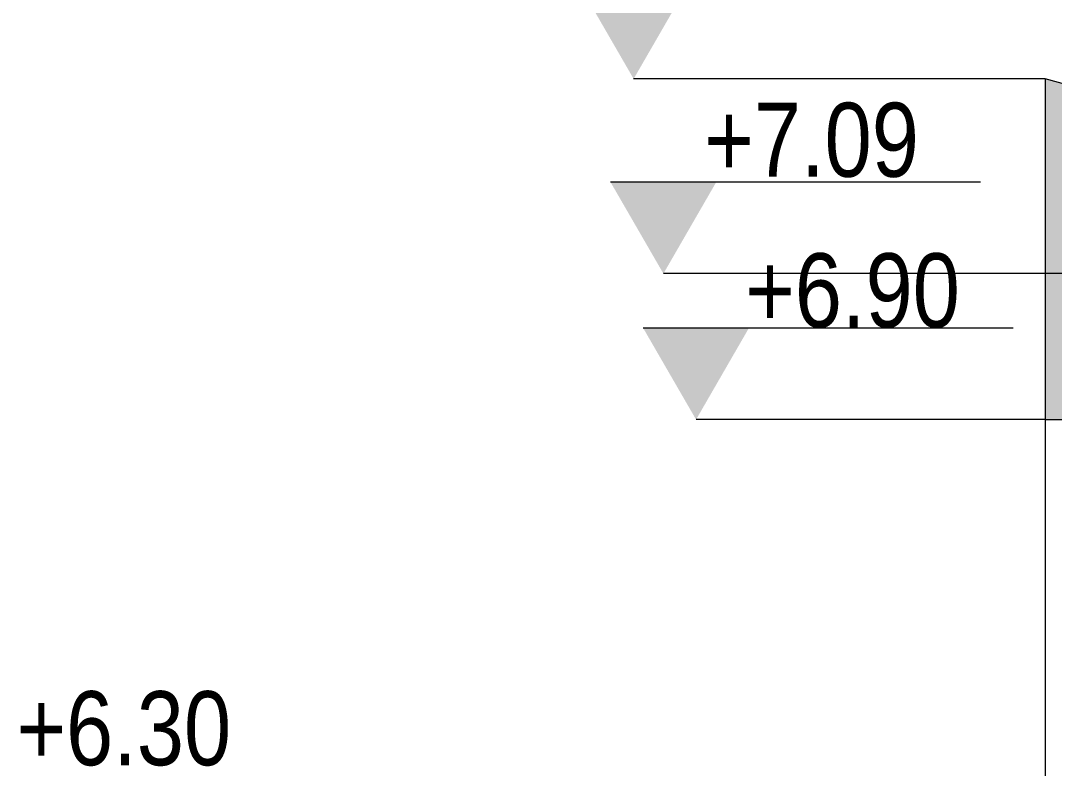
# Model space of a CAD drawing. Header units: centimetres. Extents: x 0 to 25250, y 0 to 2250.
# Drawn here: x 10487.3 to 10626.9, y 2038.6 to 2139.6 of the extents above; entities that cross this region are included whole.
import ezdxf

# ---------------------------------------------------------------- set-up
doc = ezdxf.new("R2010")
doc.units = ezdxf.units.CM
for name, color, linetype, lineweight in [('A-ANNO-DIMS', 7, 'Continuous', 9), ('A-ANNO-NOTE', 7, 'Continuous', 9), ('A-GLAZ-CWMG', 7, 'Continuous', 9), ('A-ROOF-FNSH', 7, 'Continuous', 9), ('A-ROOF-PATT', 7, 'Continuous', 9), ('A-WALL-FNSH', 7, 'Continuous', 9), ('A-WALL-PATT', 7, 'Continuous', 9), ('G-ANNO-DIMS', 7, 'Continuous', 9)]:
    doc.layers.add(name, color=color, linetype=linetype, lineweight=lineweight)
doc.styles.add('20-View-1$0$Arial Narrow', font='ARIALN.TTF', dxfattribs={"height": 10})
doc.styles.add('20-View-1$0$Arial Narrow_2', font='ARIALN.TTF', dxfattribs={"height": 10})
doc.dimstyles.new('20-View-1$0$TEC_DIM_3', dxfattribs={"dimscale": 30.48, "dimtxt": 10.23431, "dimasz": 0.492126, "dimexe": 0.393701, "dimexo": 0.246063, "dimgap": 0, "dimtad": 1, "dimdec": 0, "dimzin": 0, "dimdsep": 46, "dimtxsty": '20-View-1$0$Arial Narrow_2', "dimblk1": '20-View-1$0$_DotSmall', "dimblk2": '20-View-1$0$_DotSmall', "dimsah": 1, "dimcen": 0.09, "dimazin": 0, "dimtfac": 1, "dimtdec": 4, "dimtix": 1, "dimtmove": 2, "dimatfit": 3, "dimfxl": 1, "dimtvp": 1, "dimtolj": 1, "dimtzin": 0, "dimarcsym": 2})

# ---------------------------------------------------------------- blocks, each defined once
blk = doc.blocks.new('Rectangular Mullion - TEC_LAMEL-2372253-1-1')
at = {"layer": 'A-GLAZ-CWMG', "color": 253, "true_color": 0xaaaaaa}
blk.add_line((-729.14, 689.76), (-729.14, 320), dxfattribs=at)
blk = doc.blocks.new('Spot Elevations - ELEVATION_PROJECT-150941-1-1')
at = {"layer": 'A-ANNO-NOTE'}
blk.add_hatch(color=256, dxfattribs=at).paths.add_polyline_path([(-1581.3, 312.39), (-1566.99, 312.39), (-1574.14, 300)])
blk.add_line((-1581.3, 312.39), (-1531.3, 312.39), dxfattribs=at)
blk = doc.blocks.new('20-View-1$0$_DotSmall')
at = {"color": 0, "linetype": 'ByBlock', "const_width": 0.5}
blk.add_lwpolyline([(-0.0625, 0, 1), (0.0625, 0, 1)], format="xyb", close=True, dxfattribs=at)
blk = doc.blocks.new('*D3005')
at = {"layer": 'A-ANNO-DIMS', "color": 0, "lineweight": -2, "transparency": 16777216}
for p, q in [((10633.12, 2131.74), (10712.42, 2131.74)), ((10700.42, 2131.74), (10700.42, 2113.23)), ((10700.42, 2085.73), (10700.42, 2098.03)), ((10638.12, 2085.73), (10712.42, 2085.73))]:
    blk.add_line(p, q, dxfattribs=at)
at = {"layer": 'A-ANNO-DIMS', "color": 0, "lineweight": -2, "transparency": 16777216, "xscale": 15, "yscale": 15, "zscale": 15}
for p, rotation in [((10700.42, 2131.74), 90), ((10700.42, 2085.73), 270)]:
    blk.add_blockref('20-View-1$0$_DotSmall', p, dxfattribs=dict(at, rotation=rotation))
at = {"layer": 'A-ANNO-DIMS', "color": 0, "transparency": 16777216, "insert": (10687.5, 2098.03), "char_height": 10, "width": 15.2053, "attachment_point": 1, "rotation": 90, "line_spacing_factor": 0.974696, "style": '20-View-1$0$Arial Narrow_2'}
blk.add_mtext('\\A1;\u200e45', dxfattribs=at)

msp = doc.modelspace()

# ---------------------------------------------------------------- hatches: boundary and pattern name
at = {"layer": 'A-ROOF-PATT', "true_color": 0xc0c0c0}
msp.add_hatch(color=9, dxfattribs=at).paths.add_polyline_path([(11150.62, 1980.95), (11150.62, 1986.14), (10625.62, 2131.74), (10625.62, 2126.55), (11145.62, 1982.34)])
at = {"layer": 'A-WALL-PATT', "true_color": 0xc0c0c0}
msp.add_hatch(color=9, dxfattribs=at).paths.add_polyline_path([(10625.62, 2085.73), (10630.62, 2085.73), (10630.62, 2125.16), (10625.62, 2126.55), (10625.62, 2093)])

# ---------------------------------------------------------------- linework, layer by layer
at = {"layer": 'A-ROOF-FNSH'}
for p, q in [((10625.62, 2131.74), (10625.62, 2126.55)), ((11150.62, 1986.14), (10625.62, 2131.74))]:
    msp.add_line(p, q, dxfattribs=at)
at = {"layer": 'A-WALL-FNSH'}
for p, q in [((10625.62, 2126.55), (10625.62, 2085.73)), ((10625.62, 2085.73), (10630.62, 2085.73))]:
    msp.add_line(p, q, dxfattribs=at)
at = {"layer": 'G-ANNO-DIMS'}
for p, q in [((10599.29, 2131.74), (10570.06, 2131.74)), ((10625.62, 2131.74), (10599.29, 2131.74)), ((10610.4, 2105.44), (10574.08, 2105.44)), ((10645.62, 2105.44), (10610.4, 2105.44)), ((10586.62, 2085.73), (10578.49, 2085.73)), ((10625.62, 2085.73), (10586.62, 2085.73))]:
    msp.add_line(p, q, dxfattribs=at)

# ---------------------------------------------------------------- block references
at = {"layer": 'A-GLAZ-CWMG', "color": 253, "true_color": 0xaaaaaa}
msp.add_blockref('Rectangular Mullion - TEC_LAMEL-2372253-1-1', (11354.76, 1395.96), dxfattribs=at)
at = {"layer": 'G-ANNO-DIMS'}
for p in [(12144.2, 1831.74), (12148.22, 1805.44), (12152.63, 1785.73)]:
    msp.add_blockref('Spot Elevations - ELEVATION_PROJECT-150941-1-1', p, dxfattribs=at)

# ---------------------------------------------------------------- texts
at = {"layer": 'G-ANNO-DIMS', "char_height": 10, "width": 34.7536, "attachment_point": 1, "line_spacing_factor": 0.974696, "style": '20-View-1$0$Arial Narrow'}
for s, insert in [('+7.09', (10579.6, 2128.52)), ('+6.90', (10585.13, 2108.19)), ('+6.30', (10486.72, 2049.05))]:
    msp.add_mtext(s, dxfattribs=dict(at, insert=insert))

# ---------------------------------------------------------------- dimensions: what is measured, and where the dimension line sits
at = {"layer": 'A-ANNO-DIMS'}
dim = msp.add_linear_dim(base=(10700.42, 2131.74), p1=(10630.62, 2085.73), p2=(10625.62, 2131.74), angle=90, text='\u200e45', dimstyle='20-View-1$0$TEC_DIM_3', override={"dimpost": '<>', "dimfxl": 46.280423}, dxfattribs=at)
dim.commit()
dim.dimension.update_dxf_attribs({"geometry": '*D3005', "text_midpoint": (10694.16, 2105.63), "dimtype": 160, "text_rotation": 90})

doc.saveas('drawing.dxf')
